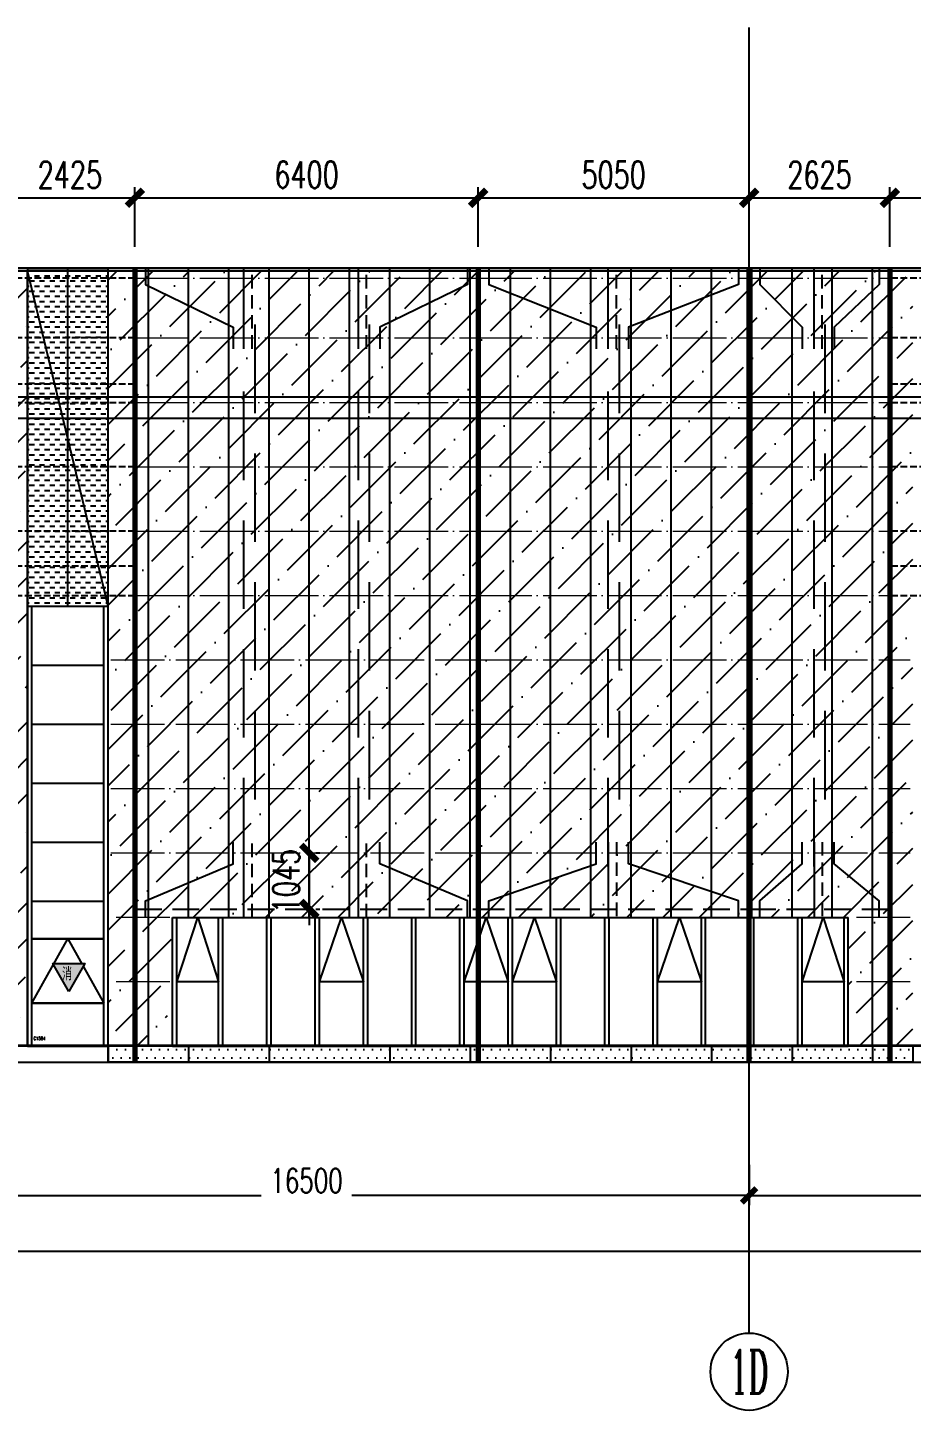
# Model space of a CAD drawing. Extents: x -2072575 to 87763, y -155913 to 742026.
# Drawn here: x -2018790 to -2002315, y 501003 to 526778 of the extents above; entities that cross this region are included whole.
import ezdxf
from ezdxf.enums import TextEntityAlignment as Align

# ---------------------------------------------------------------- set-up
doc = ezdxf.new("R2010")
doc.units = 0
doc.header["$LTSCALE"] = 1000
for name, pattern in [('20剖面图$0$DASH', [0.35, 0.25, -0.1]), ('CENTER', [2, 1.25, -0.25, 0.25, -0.25]), ('CENTER2', [28.575, 19.05, -3.175, 3.175, -3.175]), ('DASHED', [0.75, 0.5, -0.25]), ('DOT', [0.25, 0, -0.25]), ('DOTE', [2.42, 2, -0.2, 0.02, -0.2]), ('HIDDEN2', [0.1875, 0.125, -0.0625])]:
    doc.linetypes.add(name, pattern=pattern)
doc.layers.get('Defpoints').update_dxf_attribs({"color": 210})
for name, color, linetype in [('!ZN1-填充-8', 8, 'Continuous'), ('!ZN1-文字-7', 7, 'Continuous'), ('!ZN1-标注-173', 173, 'Continuous'), ('!ZN3-玻璃幕墙-4', 4, 'Continuous'), ('!ZN4-辅助材料-1', 1, 'Continuous'), ('12圆钢+30钢套管撑杆', 3, 'Continuous'), ('12圆钢斜拉条', 30, 'Continuous'), ('12圆钢直拉条', 22, 'Continuous'), ('250×150×4.5×8 H型钢', 3, 'HIDDEN2'), ('3符号', 3, 'Continuous'), ('3铝板幕墙', 3, 'Continuous'), ('4玻璃幕墙', 4, 'Continuous'), ('60x60x5钢方管', 6, '20剖面图$0$DASH'), ('A-AXIS-DP', 126, 'Continuous'), ('A-LIN-V', 9, 'Continuous'), ('A-云线', 50, 'Continuous'), ('A-门窗表显示尺寸', 160, 'Continuous'), ('AS-WALL', 40, 'Continuous'), ('DIM', 173, 'Continuous'), ('DOT', 8, 'DOT'), ('DOTE', 1, 'CENTER'), ('IE-填充-JYZS', 7, 'Continuous'), ('压型钢板', 23, 'Continuous')]:
    doc.layers.add(name, color=color, linetype=linetype)
doc.layers.add('冷弯薄壁C型钢 250x75x20x3.0', color=51, linetype='DOTE', lineweight=0)
doc.layers.add('梁', color=4, linetype='Continuous', lineweight=18)
doc.styles.add('_TCH_AXIS', font='COMPLEX', dxfattribs={"bigfont": 'GBCBIG'})
doc.styles.add('A-STANDARD', font='SIMPLEX', dxfattribs={"bigfont": 'GBCBIG'})
doc.styles.add('DHTEXT-1', font='romans.shx', dxfattribs={"width": 0.7, "bigfont": 'chinese.shx'})
doc.styles.add('样式 1', font='romans.shx', dxfattribs={"width": 0.7, "bigfont": 'chinese.shx'})
doc.dimstyles.new('ZN180', dxfattribs={"dimscale": 180, "dimtxt": 2.5, "dimasz": 1.5, "dimexe": 1, "dimexo": 2, "dimgap": 0.9, "dimtad": 1, "dimdec": 0, "dimdsep": 46, "dimtxsty": 'DHTEXT-1', "dimblk": 'ARCHTICK', "dimcen": 2.5, "dimclrd": 173, "dimclre": 173, "dimclrt": 7, "dimazin": 2, "dimtfac": 1, "dimtdec": 0, "dimtix": 1, "dimtmove": 2, "dimatfit": 3, "dimfxl": 0, "dimarcsym": 0})
doc.dimstyles.new('ZN200', dxfattribs={"dimscale": 200, "dimtxt": 2.5, "dimasz": 1.5, "dimexe": 1, "dimexo": 2, "dimgap": 0.9, "dimtad": 1, "dimdec": 0, "dimdsep": 46, "dimtxsty": 'DHTEXT-1', "dimblk": 'ARCHTICK', "dimcen": 2.5, "dimclrd": 173, "dimclre": 173, "dimclrt": 7, "dimazin": 2, "dimtfac": 1, "dimtdec": 0, "dimtix": 1, "dimtmove": 2, "dimatfit": 3, "dimfxl": 0, "dimtolj": 1, "dimtzin": 0, "dimarcsym": 0})
pattern_1 = [(45, (2053939.9, -503214.68), (252.5697, 926.08891), [1190.625, -238.125, 0, -238.125])]

# ---------------------------------------------------------------- blocks, each defined once
blk = doc.blocks.new('_ArchTick')
at = {"color": 0, "linetype": 'ByBlock', "const_width": 0.4}
blk.add_lwpolyline([(-0.5, -0.5), (0.5, 0.5)], dxfattribs=at)
blk = doc.blocks.new('*D1727')
at = {"layer": 'Defpoints', "color": 0, "ltscale": 1800, "transparency": 16777216}
for p in [(-800, -1855), (125700, -1855), (125700, -3824)]:
    blk.add_point(p, dxfattribs=at)
at = {"layer": 'DIM', "color": 173, "linetype": 'ByBlock', "lineweight": -2, "ltscale": 1800, "transparency": 16777216}
for p, q in [((-800, -2215), (-800, -4004)), ((125700, -2215), (125700, -4004)), ((-800, -3824), (61456, -3824)), ((125700, -3824), (63445, -3824))]:
    blk.add_line(p, q, dxfattribs=at)
at = {"layer": 'DIM', "color": 173, "lineweight": -2, "ltscale": 1800, "transparency": 16777216, "xscale": 270, "yscale": 270, "zscale": 270, "rotation": 180}
blk.add_blockref('_ArchTick', (-800, -3824), dxfattribs=at)
at = {"layer": 'DIM', "color": 173, "lineweight": -2, "ltscale": 1800, "transparency": 16777216, "xscale": 270, "yscale": 270, "zscale": 270}
blk.add_blockref('_ArchTick', (125700, -3824), dxfattribs=at)
at = {"layer": 'DIM', "color": 7, "ltscale": 1800, "transparency": 16777216, "insert": (62450, -3549), "char_height": 450, "attachment_point": 5, "style": 'DHTEXT-1'}
blk.add_mtext('126500', dxfattribs=at)
blk = doc.blocks.new('*D1738')
at = {"layer": 'Defpoints', "color": 0, "ltscale": 1800, "transparency": 16777216}
for p in [(48600, -1855), (65100, -1855), (65100, -2784)]:
    blk.add_point(p, dxfattribs=at)
at = {"layer": 'DIM', "color": 173, "linetype": 'ByBlock', "lineweight": -2, "ltscale": 1800, "transparency": 16777216}
for p, q in [((48600, -2215), (48600, -2964)), ((65100, -2215), (65100, -2964)), ((48600, -2784), (56006, -2784)), ((65100, -2784), (57695, -2784))]:
    blk.add_line(p, q, dxfattribs=at)
at = {"layer": 'DIM', "color": 173, "lineweight": -2, "ltscale": 1800, "transparency": 16777216, "xscale": 270, "yscale": 270, "zscale": 270, "rotation": 180}
blk.add_blockref('_ArchTick', (48600, -2784), dxfattribs=at)
at = {"layer": 'DIM', "color": 173, "lineweight": -2, "ltscale": 1800, "transparency": 16777216, "xscale": 270, "yscale": 270, "zscale": 270}
blk.add_blockref('_ArchTick', (65100, -2784), dxfattribs=at)
at = {"layer": 'DIM', "color": 7, "ltscale": 1800, "transparency": 16777216, "insert": (56850, -2509), "char_height": 450, "attachment_point": 5, "style": 'DHTEXT-1'}
blk.add_mtext('16500', dxfattribs=at)
blk = doc.blocks.new('*D1739')
at = {"layer": 'Defpoints', "color": 0, "ltscale": 1800, "transparency": 16777216}
for p in [(32100, -1855), (48600, -1855), (48600, -2784)]:
    blk.add_point(p, dxfattribs=at)
at = {"layer": 'DIM', "color": 173, "linetype": 'ByBlock', "lineweight": -2, "ltscale": 1800, "transparency": 16777216}
for p, q in [((32100, -2215), (32100, -2964)), ((48600, -2215), (48600, -2964)), ((32100, -2784), (39506, -2784)), ((48600, -2784), (41195, -2784))]:
    blk.add_line(p, q, dxfattribs=at)
at = {"layer": 'DIM', "color": 173, "lineweight": -2, "ltscale": 1800, "transparency": 16777216, "xscale": 270, "yscale": 270, "zscale": 270, "rotation": 180}
blk.add_blockref('_ArchTick', (32100, -2784), dxfattribs=at)
at = {"layer": 'DIM', "color": 173, "lineweight": -2, "ltscale": 1800, "transparency": 16777216, "xscale": 270, "yscale": 270, "zscale": 270}
blk.add_blockref('_ArchTick', (48600, -2784), dxfattribs=at)
at = {"layer": 'DIM', "color": 7, "ltscale": 1800, "transparency": 16777216, "insert": (40350, -2509), "char_height": 450, "attachment_point": 5, "style": 'DHTEXT-1'}
blk.add_mtext('16500', dxfattribs=at)
blk = doc.blocks.new('卓越-轴号')
blk.add_circle((0, 0), 4)
at = {"color": 0, "style": '_TCH_AXIS', "width": 1.041667, "flags": 8}
blk.add_attdef('A', text='', height=4.48, dxfattribs=at).set_placement((-2, -2.24), (2, -2.24), align=Align.FIT)
blk = doc.blocks.new('消防救援口标识')
blk.add_wipeout([(0, 0), (-150, 260), (150, 260)]).dxf.layer = '!ZN1-标注-173'
at = {"layer": '!ZN1-填充-8'}
h = blk.add_hatch(color=252, dxfattribs=at)
h.dxf.hatch_style = 1
h.paths.add_polyline_path([(0, 0), (-150, 260), (150, 260)])
at = {"layer": '!ZN1-标注-173'}
blk.add_lwpolyline([(0, 0), (-150, 260), (150, 260)], close=True, dxfattribs=at)
at = {"layer": '!ZN1-文字-7', "ltscale": 1.5, "style": '样式 1', "width": 0.7}
blk.add_text('消', height=120, dxfattribs=at).set_placement((-62, 164), align=Align.MIDDLE_LEFT)
blk = doc.blocks.new('20250915085932')
at = {"layer": '!ZN1-填充-8'}
h = blk.add_hatch(dxfattribs=at)
h.set_pattern_fill('ANSI36', color=252, scale=300, style=0)
h.set_pattern_definition(pattern_1)
h.paths.add_polyline_path([(29050, 12), (35150, 12), (35150, 14450), (29050, 14450)])
h = blk.add_hatch(dxfattribs=at)
h.set_pattern_fill('ANSI36', color=252, scale=300, style=0)
h.set_pattern_definition(pattern_1)
h.paths.add_polyline_path([(51650, 12), (48150, 12), (37726, 12), (37850, 0), (50450, 0), (50450, 2400), (37850, 2400), (37726, 12), (42635, 12), (37726, 12), (38071, 12), (37850, 0), (36650, 0), (36650, 14450), (51650, 14450)])
h = blk.add_hatch(dxfattribs=at)
h.set_pattern_fill('DOTS', color=252, scale=100, style=0)
h.set_pattern_definition([(0, (2053939.9, -507792.86), (79.375, 158.75), [0, -158.75])])
h.paths.add_polyline_path([(51650, 12), (36650, 12), (36650, -300), (51650, -300)])
at = {"layer": 'IE-填充-JYZS', "ltscale": 10}
h = blk.add_hatch(dxfattribs=at)
h.set_pattern_fill('DASH', color=252, scale=100)
h.set_pattern_definition([(0, (2053939.9, -503214.675), (95.25, 95.25), [95.25, -95.25])])
h.paths.add_polyline_path([(35150, 8200), (36650, 8200), (36650, 14450), (35150, 14450)])
at = {"layer": '!ZN3-玻璃幕墙-4', "color": 252, "ltscale": 10}
for points in [[(37930, 1200), (38320, 2400), (38710, 1200)], [(40590, 1200), (41000, 2400), (41410, 1200)], [(43290, 1200), (43700, 2400), (44110, 1200)], [(44190, 1200), (44600, 2400), (45010, 1200)], [(46890, 1200), (47300, 2400), (47710, 1200)], [(49590, 1200), (49980, 2400), (50370, 1200)], [(35230, 800), (35900, 2000), (36570, 800)]]:
    blk.add_lwpolyline(points, dxfattribs=at)
at = {"layer": '3铝板幕墙', "color": 252, "ltscale": 10}
blk.add_line((87350, 12), (15100, 12), dxfattribs=at)
at = {"layer": '3铝板幕墙', "color": 252, "ltscale": 2000}
for p, q in [((36650, 12), (36650, -300)), ((38150, 12), (38150, -300)), ((39650, 12), (39650, -300)), ((41900, 12), (41900, -300)), ((43400, 12), (43400, -300)), ((44900, 12), (44900, -300)), ((46400, 12), (46400, -300)), ((47900, 12), (47900, -300)), ((49400, 12), (49400, -300)), ((50900, 12), (50900, -300))]:
    blk.add_line(p, q, dxfattribs=at)
blk.add_lwpolyline([(36650, 12), (51650, 12), (51650, -300), (36650, -300)], close=True, dxfattribs=at)
at = {"layer": '4玻璃幕墙', "color": 252, "ltscale": 1.5}
for p, q in [((35150, 8200), (36650, 8200)), ((35230, 0), (35230, 8200)), ((36570, 0), (36570, 8200)), ((36650, 0), (36650, 8200)), ((35230, 7100), (36570, 7100)), ((35230, 6000), (36570, 6000)), ((35230, 4900), (36570, 4900)), ((35230, 3800), (36570, 3800)), ((35230, 2700), (36570, 2700)), ((37850, 2400), (50450, 2400)), ((37850, 0), (37850, 2400)), ((37930, 0), (37930, 2400)), ((38710, 0), (38710, 2400)), ((38790, 0), (38790, 2400)), ((39610, 0), (39610, 2400)), ((39690, 0), (39690, 2400)), ((40510, 0), (40510, 2400)), ((40590, 0), (40590, 2400)), ((41410, 0), (41410, 2400)), ((41490, 0), (41490, 2400)), ((42310, 0), (42310, 2400)), ((42390, 0), (42390, 2400)), ((43210, 0), (43210, 2400)), ((43290, 0), (43290, 2400)), ((44110, 0), (44110, 2400)), ((44190, 0), (44190, 2400)), ((45010, 0), (45010, 2400)), ((45090, 0), (45090, 2400)), ((45910, 0), (45910, 2400)), ((45990, 0), (45990, 2400)), ((46810, 0), (46810, 2400)), ((46890, 0), (46890, 2400)), ((47710, 0), (47710, 2400)), ((47790, 0), (47790, 2400)), ((48610, 0), (48610, 2400)), ((48690, 0), (48690, 2400)), ((49510, 0), (49510, 2400)), ((49590, 0), (49590, 2400)), ((50370, 0), (50370, 2400)), ((50450, 0), (50450, 2400)), ((36570, 2000), (35230, 2000)), ((35230, 2000), (36570, 2000)), ((38710, 1200), (37930, 1200)), ((41410, 1200), (40590, 1200)), ((44110, 1200), (43290, 1200)), ((45010, 1200), (44190, 1200)), ((47710, 1200), (46890, 1200)), ((50370, 1200), (49590, 1200)), ((36570, 800), (35230, 800)), ((35230, 800), (36570, 800)), ((36650, 0), (35150, 0)), ((35150, 0), (36650, 0))]:
    blk.add_line(p, q, dxfattribs=at)
at = {"layer": 'A-LIN-V', "color": 252}
for p, q in [((15200, 14500), (125700, 14500)), ((15200, 14450), (125700, 14450)), ((36650, 14500), (35150, 14500)), ((35150, 0), (35150, 14450)), ((36650, 14450), (35150, 14450)), ((36650, 0), (36650, 14450)), ((36650, 0), (35150, 0))]:
    blk.add_line(p, q, dxfattribs=at)
at = {"layer": 'AS-WALL', "color": 252}
blk.add_lwpolyline([(36650, 8200), (36650, 8200), (35150, 14450)], dxfattribs=at)
at = {"layer": '压型钢板', "color": 252, "ltscale": 10}
for p, q in [((35150, 14500), (35150, 12)), ((35900, 8200), (35900, 14500)), ((36650, 12), (36650, 14500)), ((37400, 12), (37400, 14500)), ((38150, 2400), (38150, 14500)), ((38900, 2400), (38900, 14500)), ((39650, 2400), (39650, 14500)), ((40400, 2400), (40400, 14500)), ((41150, 2400), (41150, 14500)), ((41900, 2400), (41900, 14500)), ((42650, 2400), (42650, 14500)), ((43400, 2400), (43400, 14500)), ((44150, 2400), (44150, 14500)), ((44900, 2400), (44900, 14500)), ((45650, 2400), (45650, 14500)), ((46400, 2400), (46400, 14500)), ((47150, 2400), (47150, 14500)), ((47900, 2400), (47900, 14500)), ((48650, 2400), (48650, 14500)), ((49400, 2400), (49400, 14500)), ((50150, 2400), (50150, 14500)), ((50900, 12), (50900, 14500))]:
    blk.add_line(p, q, dxfattribs=at)
at = {"layer": 'A-门窗表显示尺寸', "color": 252, "style": 'A-STANDARD', "width": 0.705882}
blk.add_text('C1584', height=59.5, dxfattribs=at).set_placement((35260, 113))
at = {"layer": '!ZN4-辅助材料-1', "color": 252, "xscale": 2, "yscale": 2, "zscale": 2}
blk.add_blockref('消防救援口标识', (35917, 1018), dxfattribs=at)
blk = doc.blocks.new('A$C9759542a')
at = {"layer": '3铝板幕墙', "ltscale": 1000}
blk.add_blockref('20250915085932', (0, 0), dxfattribs=at)
blk = doc.blocks.new('*D3342')
at = {"layer": 'Defpoints', "color": 0, "ltscale": 10, "transparency": 16777216}
for p in [(-2013815, 511393), (-2013815, 510348), (-2013540, 510348)]:
    blk.add_point(p, dxfattribs=at)
at = {"layer": 'DIM', "color": 173, "linetype": 'ByBlock', "lineweight": -2, "ltscale": 10, "transparency": 16777216}
for p, q in [((-2013540, 511393), (-2013540, 511693)), ((-2013540, 511393), (-2013540, 510348)), ((-2013415, 511393), (-2013340, 511393)), ((-2013540, 510348), (-2013540, 510048)), ((-2013415, 510348), (-2013340, 510348))]:
    blk.add_line(p, q, dxfattribs=at)
at = {"layer": 'DIM', "color": 173, "lineweight": -2, "ltscale": 10, "transparency": 16777216, "xscale": 300, "yscale": 300, "zscale": 300}
for p, rotation in [((-2013540, 511393), 270), ((-2013540, 510348), 90)]:
    blk.add_blockref('_ArchTick', p, dxfattribs=dict(at, rotation=rotation))
at = {"layer": 'DIM', "color": 7, "ltscale": 10, "transparency": 16777216, "insert": (-2013970, 510870), "char_height": 500, "attachment_point": 5, "rotation": 90, "style": 'DHTEXT-1'}
blk.add_mtext('\\A1;1045', dxfattribs=at)
blk = doc.blocks.new('*D3354')
at = {"layer": 'Defpoints', "color": 0, "ltscale": 10, "transparency": 16777216}
for p in [(-2000290, 523606), (-2002715, 522293), (-2000290, 522293)]:
    blk.add_point(p, dxfattribs=at)
at = {"layer": 'DIM', "color": 173, "linetype": 'ByBlock', "lineweight": -2, "ltscale": 10, "transparency": 16777216}
for p, q in [((-2002715, 522693), (-2002715, 523806)), ((-2000290, 522693), (-2000290, 523806)), ((-2002715, 523606), (-2000290, 523606))]:
    blk.add_line(p, q, dxfattribs=at)
at = {"layer": 'DIM', "color": 173, "lineweight": -2, "ltscale": 10, "transparency": 16777216, "xscale": 300, "yscale": 300, "zscale": 300, "rotation": 180}
blk.add_blockref('_ArchTick', (-2002715, 523606), dxfattribs=at)
at = {"layer": 'DIM', "color": 173, "lineweight": -2, "ltscale": 10, "transparency": 16777216, "xscale": 300, "yscale": 300, "zscale": 300}
blk.add_blockref('_ArchTick', (-2000290, 523606), dxfattribs=at)
at = {"layer": 'DIM', "color": 7, "ltscale": 10, "transparency": 16777216, "insert": (-2001502, 524036), "char_height": 500, "attachment_point": 5, "style": 'DHTEXT-1'}
blk.add_mtext('\\A1;2425', dxfattribs=at)
blk = doc.blocks.new('*D3355')
at = {"layer": 'Defpoints', "color": 0, "ltscale": 10, "transparency": 16777216}
for p in [(-2002715, 523606), (-2005340, 522293), (-2002715, 522293)]:
    blk.add_point(p, dxfattribs=at)
at = {"layer": 'DIM', "color": 173, "linetype": 'ByBlock', "lineweight": -2, "ltscale": 10, "transparency": 16777216}
for p, q in [((-2005340, 522693), (-2005340, 523806)), ((-2002715, 522693), (-2002715, 523806)), ((-2005340, 523606), (-2002715, 523606))]:
    blk.add_line(p, q, dxfattribs=at)
at = {"layer": 'DIM', "color": 173, "lineweight": -2, "ltscale": 10, "transparency": 16777216, "xscale": 300, "yscale": 300, "zscale": 300, "rotation": 180}
blk.add_blockref('_ArchTick', (-2005340, 523606), dxfattribs=at)
at = {"layer": 'DIM', "color": 173, "lineweight": -2, "ltscale": 10, "transparency": 16777216, "xscale": 300, "yscale": 300, "zscale": 300}
blk.add_blockref('_ArchTick', (-2002715, 523606), dxfattribs=at)
at = {"layer": 'DIM', "color": 7, "ltscale": 10, "transparency": 16777216, "insert": (-2004027, 524036), "char_height": 500, "attachment_point": 5, "style": 'DHTEXT-1'}
blk.add_mtext('\\A1;2625', dxfattribs=at)
blk = doc.blocks.new('*D3356')
at = {"layer": 'Defpoints', "color": 0, "ltscale": 10, "transparency": 16777216}
for p in [(-2005340, 523606), (-2010390, 522293), (-2005340, 522293)]:
    blk.add_point(p, dxfattribs=at)
at = {"layer": 'DIM', "color": 173, "linetype": 'ByBlock', "lineweight": -2, "ltscale": 10, "transparency": 16777216}
for p, q in [((-2010390, 522693), (-2010390, 523806)), ((-2005340, 522693), (-2005340, 523806)), ((-2010390, 523606), (-2005340, 523606))]:
    blk.add_line(p, q, dxfattribs=at)
at = {"layer": 'DIM', "color": 173, "lineweight": -2, "ltscale": 10, "transparency": 16777216, "xscale": 300, "yscale": 300, "zscale": 300, "rotation": 180}
blk.add_blockref('_ArchTick', (-2010390, 523606), dxfattribs=at)
at = {"layer": 'DIM', "color": 173, "lineweight": -2, "ltscale": 10, "transparency": 16777216, "xscale": 300, "yscale": 300, "zscale": 300}
blk.add_blockref('_ArchTick', (-2005340, 523606), dxfattribs=at)
at = {"layer": 'DIM', "color": 7, "ltscale": 10, "transparency": 16777216, "insert": (-2007865, 524036), "char_height": 500, "attachment_point": 5, "style": 'DHTEXT-1'}
blk.add_mtext('\\A1;5050', dxfattribs=at)
blk = doc.blocks.new('*D3357')
at = {"layer": 'Defpoints', "color": 0, "ltscale": 10, "transparency": 16777216}
for p in [(-2010390, 523606), (-2016790, 522293), (-2010390, 522293)]:
    blk.add_point(p, dxfattribs=at)
at = {"layer": 'DIM', "color": 173, "linetype": 'ByBlock', "lineweight": -2, "ltscale": 10, "transparency": 16777216}
for p, q in [((-2016790, 522693), (-2016790, 523806)), ((-2010390, 522693), (-2010390, 523806)), ((-2016790, 523606), (-2010390, 523606))]:
    blk.add_line(p, q, dxfattribs=at)
at = {"layer": 'DIM', "color": 173, "lineweight": -2, "ltscale": 10, "transparency": 16777216, "xscale": 300, "yscale": 300, "zscale": 300, "rotation": 180}
blk.add_blockref('_ArchTick', (-2016790, 523606), dxfattribs=at)
at = {"layer": 'DIM', "color": 173, "lineweight": -2, "ltscale": 10, "transparency": 16777216, "xscale": 300, "yscale": 300, "zscale": 300}
blk.add_blockref('_ArchTick', (-2010390, 523606), dxfattribs=at)
at = {"layer": 'DIM', "color": 7, "ltscale": 10, "transparency": 16777216, "insert": (-2013590, 524036), "char_height": 500, "attachment_point": 5, "style": 'DHTEXT-1'}
blk.add_mtext('\\A1;6400', dxfattribs=at)
blk = doc.blocks.new('*D3358')
at = {"layer": 'Defpoints', "color": 0, "ltscale": 10, "transparency": 16777216}
for p in [(-2016790, 523606), (-2019215, 522293), (-2016790, 522293)]:
    blk.add_point(p, dxfattribs=at)
at = {"layer": 'DIM', "color": 173, "linetype": 'ByBlock', "lineweight": -2, "ltscale": 10, "transparency": 16777216}
for p, q in [((-2019215, 522693), (-2019215, 523806)), ((-2016790, 522693), (-2016790, 523806)), ((-2019215, 523606), (-2016790, 523606))]:
    blk.add_line(p, q, dxfattribs=at)
at = {"layer": 'DIM', "color": 173, "lineweight": -2, "ltscale": 10, "transparency": 16777216, "xscale": 300, "yscale": 300, "zscale": 300, "rotation": 180}
blk.add_blockref('_ArchTick', (-2019215, 523606), dxfattribs=at)
at = {"layer": 'DIM', "color": 173, "lineweight": -2, "ltscale": 10, "transparency": 16777216, "xscale": 300, "yscale": 300, "zscale": 300}
blk.add_blockref('_ArchTick', (-2016790, 523606), dxfattribs=at)
at = {"layer": 'DIM', "color": 7, "ltscale": 10, "transparency": 16777216, "insert": (-2018002, 524036), "char_height": 500, "attachment_point": 5, "style": 'DHTEXT-1'}
blk.add_mtext('\\A1;2425', dxfattribs=at)
blk = doc.blocks.new('20250821135809')
at = {"layer": 'DOT', "linetype": 'CENTER2', "ltscale": 18}
for p, q in [((132193.4, 14500), (12930.2, 14500)), ((132193.4, 12100), (12930.2, 12100)), ((132193.4, 11700), (12930.2, 11700)), ((132193.4, 0), (-7168.5, 0))]:
    blk.add_line(p, q, dxfattribs=at)
at = {"layer": 'DOTE', "ltscale": 180}
blk.add_line((48600, -5350), (48600, 18985.3), dxfattribs=at)
at = {"layer": '3符号', "color": 7}
ref = blk.add_blockref('卓越-轴号', (48601.1, -6070), dxfattribs=dict(at, xscale=180, yscale=180, zscale=180))
ref.add_attrib('A', '1D', dxfattribs={"layer": '0', "color": 0, "height": 806.4, "style": '_TCH_AXIS', "width": 0.585938}).set_placement((48241.1, -6473.2), (48961.1, -6473.2), align=Align.FIT)
at = {"layer": 'DIM', "ltscale": 1800}
for base, p1, p2, picture, middle in [((125700, -3824.1), (-800, -1854.7), (125700, -1854.7), '*D1727', (62450, -3549.1)), ((48600, -2784.1), (32100, -1854.7), (48600, -1854.7), '*D1739', (40350, -2509.1)), ((65100, -2784.1), (48600, -1854.7), (65100, -1854.7), '*D1738', (56850, -2509.1))]:
    dim = blk.add_linear_dim(base=base, p1=p1, p2=p2, angle=0, dimstyle='ZN180', dxfattribs=at)
    dim.commit()
    dim.dimension.update_dxf_attribs({"geometry": picture, "text_midpoint": middle, "dimtype": 129})

msp = doc.modelspace()

# ---------------------------------------------------------------- block references
at = {"layer": '60x60x5钢方管', "ltscale": 0.5}
msp.add_blockref('A$C9759542a', (-2053939.9, 507792.9), dxfattribs=at)

# ---------------------------------------------------------------- next in the draw order: linework, layer by layer
at = {"layer": '12圆钢+30钢套管撑杆', "color": 3}
for p, q in [((-2014756.6, 520792.9), (-2014756.6, 522292.9)), ((-2012623.2, 520792.9), (-2012623.2, 522292.9)), ((-2007964.9, 520792.9), (-2007964.9, 522292.9)), ((-2004127.6, 520792.9), (-2004127.6, 522292.9)), ((-2014756.6, 510192.9), (-2014756.6, 511580.4)), ((-2012623.2, 510192.9), (-2012623.2, 511580.4)), ((-2007964.9, 511592.9), (-2007964.9, 510192.9)), ((-2004127.6, 511592.9), (-2004127.6, 510192.9))]:
    msp.add_line(p, q, dxfattribs=at)
at = {"layer": '12圆钢+30钢套管撑杆', "color": 3, "linetype": 'DASHED', "ltscale": 0.5}
for p, q in [((-2014606.6, 520792.9), (-2014606.6, 522292.9)), ((-2012473.2, 520792.9), (-2012473.2, 522292.9)), ((-2007814.9, 520792.9), (-2007814.9, 522292.9)), ((-2003977.6, 520792.9), (-2003977.6, 522292.9)), ((-2014606.6, 510192.9), (-2014606.6, 511580.4)), ((-2012473.2, 510192.9), (-2012473.2, 511580.4)), ((-2007814.9, 511592.9), (-2007814.9, 510192.9)), ((-2003977.6, 511592.9), (-2003977.6, 510192.9))]:
    msp.add_line(p, q, dxfattribs=at)
at = {"layer": '12圆钢斜拉条', "ltscale": 1000}
for points in [[(-2016589.9, 522292.9), (-2016589.9, 521992.9), (-2014956.4, 521192.9), (-2014956.4, 520792.9)], [(-2010589.9, 522292.9), (-2010589.9, 521992.9), (-2012223.4, 521192.9), (-2012223.4, 520792.9)], [(-2010189.9, 522292.9), (-2010189.9, 521992.9), (-2008189.9, 521192.9), (-2008189.9, 520792.9)], [(-2005539.9, 522292.9), (-2005539.9, 521992.9), (-2007589.9, 521192.9), (-2007589.9, 520792.9)], [(-2005139.9, 522292.9), (-2005139.9, 521992.9), (-2004352.6, 521192.9), (-2004352.6, 520792.9)], [(-2002915.4, 522292.9), (-2002915.4, 521992.9), (-2003752.6, 521192.9), (-2003752.6, 520792.9)], [(-2016589.9, 510197.9), (-2016589.9, 510497.9), (-2014956.4, 511192.9), (-2014956.4, 511592.9)], [(-2010589.9, 510197.9), (-2010589.9, 510497.9), (-2012223.4, 511192.9), (-2012223.4, 511592.9)], [(-2010189.9, 510197.9), (-2010189.9, 510497.9), (-2008189.9, 511192.9), (-2008189.9, 511592.9)], [(-2005539.9, 510197.9), (-2005539.9, 510497.9), (-2007589.9, 511192.9), (-2007589.9, 511592.9)], [(-2005139.9, 510197.9), (-2005139.9, 510497.9), (-2004352.6, 511192.9), (-2004352.6, 511592.9)], [(-2002915.4, 510197.9), (-2002915.4, 510497.9), (-2003752.6, 511192.9), (-2003752.6, 511592.9)]]:
    msp.add_lwpolyline(points, dxfattribs=at)
at = {"layer": '12圆钢直拉条', "ltscale": 1000}
for p, q in [((-2014556.6, 521242.9), (-2014556.6, 519592.9)), ((-2012423.2, 521242.9), (-2012423.2, 519592.9)), ((-2007764.9, 521242.9), (-2007764.9, 519592.9)), ((-2003927.6, 521242.9), (-2003927.6, 519592.9)), ((-2014756.6, 518342.9), (-2014756.6, 519992.9)), ((-2012623.2, 518342.9), (-2012623.2, 519992.9)), ((-2007964.9, 518342.9), (-2007964.9, 519992.9)), ((-2004127.6, 518342.9), (-2004127.6, 519992.9)), ((-2014556.6, 518842.9), (-2014556.6, 517192.9)), ((-2012423.2, 518842.9), (-2012423.2, 517192.9)), ((-2007764.9, 518842.9), (-2007764.9, 517192.9)), ((-2003927.6, 518842.9), (-2003927.6, 517192.9)), ((-2014756.6, 515942.9), (-2014756.6, 517592.9)), ((-2012623.2, 515942.9), (-2012623.2, 517592.9)), ((-2007964.9, 515942.9), (-2007964.9, 517592.9)), ((-2004127.6, 515942.9), (-2004127.6, 517592.9)), ((-2014556.6, 516442.9), (-2014556.6, 514792.9)), ((-2012423.2, 516442.9), (-2012423.2, 514792.9)), ((-2007764.9, 516442.9), (-2007764.9, 514792.9)), ((-2003927.4, 516442.9), (-2003927.4, 514792.9)), ((-2014756.6, 513542.9), (-2014756.6, 515192.9)), ((-2012623.2, 513542.9), (-2012623.2, 515192.9)), ((-2007964.9, 513542.9), (-2007964.9, 515192.9)), ((-2004127.4, 513542.9), (-2004127.4, 515192.9)), ((-2014556.6, 514042.9), (-2014556.6, 512392.9)), ((-2012423.2, 514042.9), (-2012423.2, 512392.9)), ((-2007764.9, 514042.9), (-2007764.9, 512392.9)), ((-2003927.4, 514042.9), (-2003927.4, 512392.9)), ((-2014756.6, 511142.9), (-2014756.6, 512792.9)), ((-2012623.2, 511142.9), (-2012623.2, 512792.9)), ((-2007964.9, 511142.9), (-2007964.9, 512792.9)), ((-2004127.4, 511142.9), (-2004127.4, 512792.9))]:
    msp.add_line(p, q, dxfattribs=at)
at = {"layer": '250×150×4.5×8 H型钢', "linetype": '20剖面图$0$DASH', "ltscale": 2}
for p, q in [((-2016789.9, 510347.9), (-2010397.1, 510347.9)), ((-2010397.1, 510347.9), (-2005339.9, 510347.9)), ((-2005339.9, 510347.9), (-2002714.9, 510347.9))]:
    msp.add_line(p, q, dxfattribs=at)
at = {"layer": '60x60x5钢方管', "ltscale": 0.5}
for p, q in [((-2016789.8, 522110), (-2019214.9, 522110)), ((-2000289.8, 522110), (-2002714.9, 522110)), ((-2016789.8, 520992.9), (-2019214.9, 520992.9)), ((-2000289.8, 520992.9), (-2002714.9, 520992.9)), ((-2016789.8, 520133.8), (-2019214.9, 520133.8)), ((-2000289.8, 520133.8), (-2002714.9, 520133.8)), ((-2016789.8, 519787.2), (-2019214.9, 519787.2)), ((-2000289.8, 519787.2), (-2002714.9, 519787.2)), ((-2016789.8, 518592.9), (-2019214.9, 518592.9)), ((-2000289.8, 518592.9), (-2002714.9, 518592.9)), ((-2016789.8, 517392.9), (-2019214.9, 517392.9)), ((-2000289.8, 517392.9), (-2002714.9, 517392.9)), ((-2016789.8, 516737.9), (-2019214.9, 516737.9)), ((-2000289.8, 516737.9), (-2002714.9, 516737.9)), ((-2016789.8, 516187.2, 0), (-2019214.9, 516187.2, 0)), ((-2000289.8, 516187.2, 0), (-2002714.9, 516187.2, 0))]:
    msp.add_line(p, q, dxfattribs=at)
at = {"layer": 'A-云线', "ltscale": 1.5}
msp.add_line((-2016089.9, 507792.9), (-2003489.9, 507792.9), dxfattribs=at)
at = {"layer": 'AS-WALL'}
msp.add_line((-2061108.4, 507492.9), (-1921746.5, 507492.9), dxfattribs=at)
at = {"layer": '冷弯薄壁C型钢 250x75x20x3.0', "ltscale": 0.5}
for p, q in [((-2016789.9, 522105.4), (-2010389.9, 522105.4)), ((-2010389.9, 522105.4), (-2005339.9, 522105.4)), ((-2005339.9, 522105.4), (-2002715.4, 522105.4)), ((-2016789.9, 520992.9), (-2010389.9, 520992.9)), ((-2010389.9, 520992.9), (-2005339.9, 520992.9)), ((-2005339.9, 520992.9), (-2002715.4, 520992.9)), ((-2016789.9, 519792.9), (-2010389.9, 519792.9)), ((-2010389.9, 519792.9), (-2005339.9, 519792.9)), ((-2005339.9, 519792.9), (-2002715.4, 519792.9)), ((-2016789.9, 518592.9), (-2010389.9, 518592.9)), ((-2010389.9, 518592.9), (-2005339.9, 518592.9)), ((-2005339.9, 518592.9), (-2002715.4, 518592.9)), ((-2016789.9, 517392.9), (-2010389.9, 517392.9)), ((-2010389.9, 517392.9), (-2005339.9, 517392.9)), ((-2005339.9, 517392.9), (-2002715.4, 517392.9)), ((-2016789.9, 516192.9), (-2010389.9, 516192.9)), ((-2010389.9, 516192.9), (-2005339.9, 516192.9)), ((-2005339.9, 516192.9), (-2002714.9, 516192.9)), ((-2017239.9, 514992.9), (-2010389.9, 514992.9)), ((-2010389.9, 514992.9), (-2005339.9, 514992.9)), ((-2005339.9, 514992.9), (-2002339.9, 514992.9)), ((-2017239.9, 513792.9), (-2010389.9, 513792.9)), ((-2010389.9, 513792.9), (-2005339.9, 513792.9)), ((-2005339.9, 513792.9), (-2002339.9, 513792.9)), ((-2017239.9, 512592.9), (-2010389.9, 512592.9)), ((-2010389.9, 512592.9), (-2005339.9, 512592.9)), ((-2005339.9, 512592.9), (-2002339.9, 512592.9)), ((-2017239.9, 511392.9), (-2010389.9, 511392.9)), ((-2010389.9, 511392.9), (-2005339.9, 511392.9)), ((-2005339.9, 511392.9), (-2002339.9, 511392.9)), ((-2016139.9, 510192.9), (-2017239.9, 510192.9)), ((-2002339.9, 510192.9), (-2003439.9, 510192.9)), ((-2016139.9, 508992.9), (-2017239.9, 508992.9)), ((-2002339.9, 508992.9), (-2003439.9, 508992.9)), ((-2016139.9, 507792.9), (-2017239.9, 507792.9)), ((-2002339.9, 507792.9), (-2003439.9, 507792.9))]:
    msp.add_line(p, q, dxfattribs=at)
at = {"layer": '梁', "ltscale": 10, "const_width": 100}
for points in [[(-2016789.9, 522292.9), (-2016789.9, 507492.9)], [(-2010389.9, 522292.9), (-2010389.9, 507492.9)], [(-2005339.9, 522292.9), (-2005339.9, 507492.9)]]:
    msp.add_lwpolyline(points, dxfattribs=at)
at = {"layer": '梁', "color": 1, "ltscale": 10, "const_width": 100}
msp.add_lwpolyline([(-2002714.9, 522292.9), (-2002714.9, 507492.9)], dxfattribs=at)

# ---------------------------------------------------------------- next in the draw order: block references
at = {"layer": 'A-AXIS-DP', "ltscale": 2800}
msp.add_blockref('20250821135809', (-2053939.9, 507792.9), dxfattribs=at)

# ---------------------------------------------------------------- next in the draw order: dimensions: what is measured, and where the dimension line sits
at = {"layer": 'DIM', "ltscale": 10}
for base, p1, p2, picture, middle in [((-2016789.9, 523606.5), (-2019214.9, 522292.9), (-2016789.9, 522292.9), '*D3358', (-2018002.4, 524036.5)), ((-2010389.9, 523606.5), (-2016789.9, 522292.9), (-2010389.9, 522292.9), '*D3357', (-2013589.9, 524036.5)), ((-2005339.9, 523606.5), (-2010389.9, 522292.9), (-2005339.9, 522292.9), '*D3356', (-2007864.9, 524036.5)), ((-2002714.9, 523606.5), (-2005339.9, 522292.9), (-2002714.9, 522292.9), '*D3355', (-2004027.4, 524036.5)), ((-2000289.9, 523606.5), (-2002714.9, 522292.9), (-2000289.9, 522292.9), '*D3354', (-2001502.4, 524036.5))]:
    dim = msp.add_linear_dim(base=base, p1=p1, p2=p2, dimstyle='ZN200', override={"dimfxl": 2}, dxfattribs=at)
    dim.commit()
    dim.dimension.update_dxf_attribs({"geometry": picture, "text_midpoint": middle})
dim = msp.add_linear_dim(base=(-2013539.9, 510347.9), p1=(-2013814.9, 511392.9), p2=(-2013814.9, 510347.9), angle=90, dimstyle='ZN200', override={"dimfxl": 2}, dxfattribs=at)
dim.commit()
dim.dimension.update_dxf_attribs({"geometry": '*D3342', "text_midpoint": (-2013969.9, 510870.4)})

doc.saveas('drawing.dxf')
